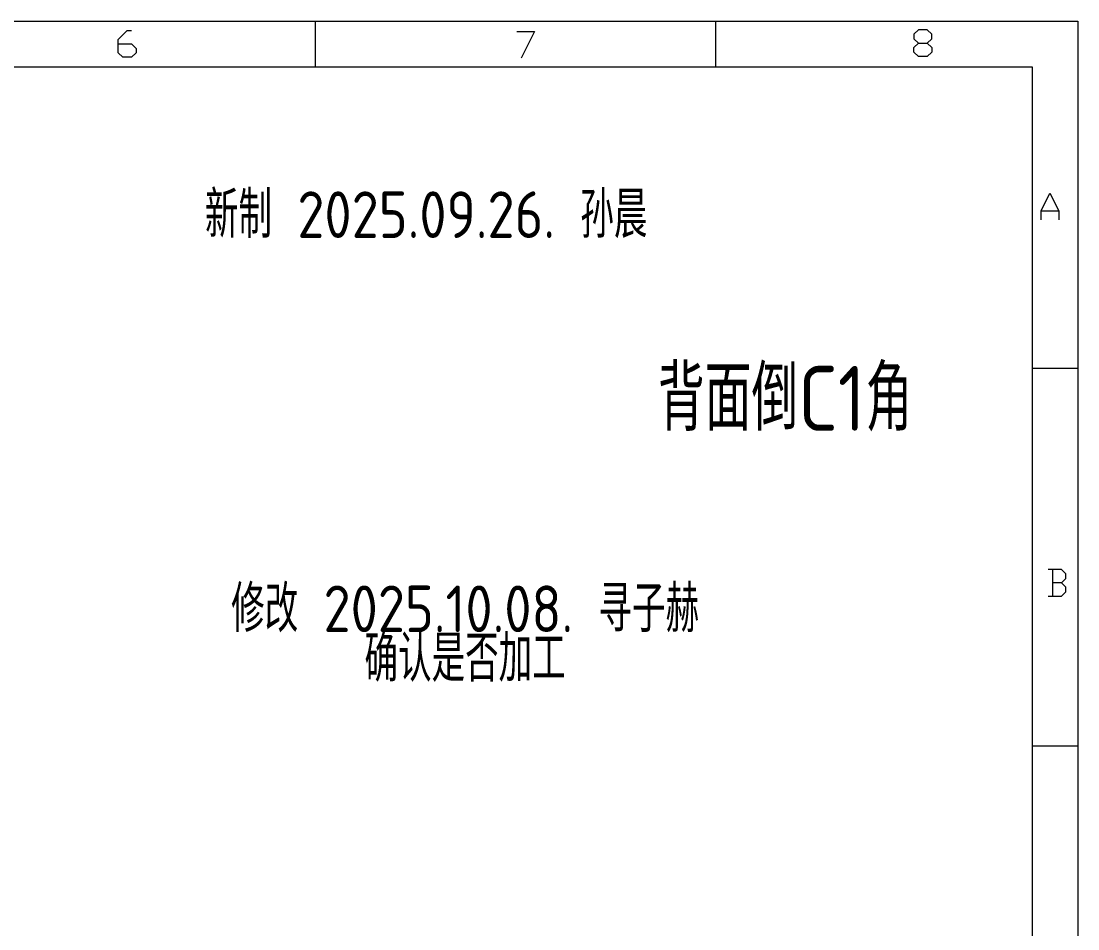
# Model space of a CAD drawing. Header units: millimetres. Extents: x 88508 to 142116, y -5268 to 20283.
# Drawn here: x 107129 to 107242.4, y -2491.7 to -2394.3 of the extents above; entities that cross this region are included whole.
import ezdxf
from ezdxf.enums import TextEntityAlignment as Align

# ---------------------------------------------------------------- set-up
doc = ezdxf.new("R2010")
doc.units = ezdxf.units.MM
for name, color, linetype in [('LB', 7, 'Continuous'), ('LB_P', 2, 'Continuous'), ('TEXT', 4, 'Continuous')]:
    doc.layers.add(name, color=color, linetype=linetype)
doc.styles.add('gbenor', font='gbenor.shx', dxfattribs={"bigfont": 'gbcbig.shx'})
doc.styles.add('GBENOR_', font='gbenor.shx', dxfattribs={"bigfont": 'gbcbig'})
doc.styles.add('TXT', font='txt.shx', dxfattribs={"width": 0.8, "bigfont": 'ctxt.shx'})

# ---------------------------------------------------------------- blocks, each defined once
blk = doc.blocks.new('U40')
at = {"color": 254, "lineweight": 18}
for p, q in [((0, 1783.49), (2530.21, 1783.49)), ((1913.09, 1783.49), (1913.09, 1746.46)), ((2237.08, 1783.49), (2237.08, 1746.46)), ((2530.21, 1783.49), (2530.21, 0)), ((37.03, 1746.46), (2493.18, 1746.46)), ((2493.18, 1746.46), (2493.18, 37.03)), ((2493.18, 1502.7), (2530.21, 1502.7)), ((2493.18, 1197.22), (2530.21, 1197.22))]:
    blk.add_line(p, q, dxfattribs=at)
at = {"color": 92, "lineweight": 18}
for points in [[(1753.93, 1765.07), (1764.72, 1765.07), (1768.32, 1761.47), (1768.32, 1757.87), (1764.72, 1754.27), (1757.53, 1754.27), (1753.93, 1757.87), (1753.93, 1768.67), (1761.12, 1775.87), (1764.72, 1775.87)], [(2076.24, 1775.18), (2090.63, 1775.18), (2079.84, 1753.58)], [(2408.43, 1765.67), (2412.02, 1762.07), (2412.02, 1758.47), (2408.43, 1754.87), (2401.23, 1754.87), (2397.64, 1758.47), (2397.64, 1762.07), (2401.23, 1765.67), (2408.43, 1765.67), (2412.02, 1769.27), (2412.02, 1772.87), (2408.43, 1776.47), (2401.23, 1776.47), (2397.64, 1772.87), (2397.64, 1769.27), (2401.23, 1765.67)], [(2500.44, 1622.77), (2500.44, 1629.97), (2507.63, 1644.37), (2514.83, 1629.97), (2514.83, 1622.77)], [(2500.44, 1629.97), (2514.83, 1629.97)], [(2516.93, 1329.01), (2520.53, 1332.61), (2520.53, 1336.21), (2516.93, 1339.81), (2506.14, 1339.81)], [(2509.74, 1339.81), (2509.74, 1318.21)], [(2506.14, 1318.21), (2516.93, 1318.21), (2520.53, 1321.81), (2520.53, 1325.41), (2516.93, 1329.01), (2509.74, 1329.01)]]:
    blk.add_lwpolyline(points, dxfattribs=at)
at = {"lineweight": 18, "style": 'GBENOR_'}
blk.add_attdef('文档路径', (2125.95, 386.89), '', height=17.76, dxfattribs=at)
at = {"lineweight": 20, "style": 'TXT'}
for tag, height, p in [('18-**-**', 16.35, (1866.64, 256.17)), ('客户名称', 16.13, (1741.09, 133.98, 0)), ('料厚:', 16.13, (1741.26, 93.16, 0))]:
    blk.add_attdef(tag, text='', height=height, dxfattribs=at).set_placement(p, align=Align.MIDDLE)
for tag, p, height in [('88888', (1850.91, 207.46), 14.86), ('材质:', (1691.18, 167.99, 0), 16.13), ('核准', (1869.36, 127.52, 0), 16.13), ('设计', (1868.77, 88.3, 0), 16.13), ('绘图', (1868.24, 49.08, 0), 16.13)]:
    blk.add_attdef(tag, p, '', height=height, dxfattribs=at)
for tag, p, height, width in [('3', (2234.72, 206.9), 15.83, 0.7), ('4', (2234.72, 167.41), 15.83, 0.7), ('核准日期', (2041.07, 124.18, 0), 16.13, 0.68), ('设计日期', (2041.07, 84.45, 0), 16.13, 0.68), ('1', (2251.89, 85.86), 14.61, 0.7), ('绘图日期', (2040.91, 46.43, 0), 16.13, 0.68), ('2', (2234.96, 49.23), 14.61, 0.7)]:
    blk.add_attdef(tag, p, '', height=height, dxfattribs=dict(at, width=width))

msp = doc.modelspace()

# ---------------------------------------------------------------- block references
at = {"lineweight": 5, "ltscale": 3, "xscale": 0.1326340012424916, "yscale": 0.1326340012424916, "zscale": 0.1326340012424916}
msp.add_blockref('U40', (106906.807, -2630.808), dxfattribs=at)

# ---------------------------------------------------------------- texts
at = {"layer": 'LB', "color": 6, "lineweight": 5, "style": 'gbenor'}
msp.add_text('新制 2025.09.26. 孙晨', height=5, dxfattribs=at).set_placement((107172.473, -2414.768), align=Align.MIDDLE)
at = {"layer": 'LB_P', "color": 6, "lineweight": 5, "style": 'gbenor'}
for s, p in [('修改 2025.10.08. 寻子赫', (107176.652, -2457.074)), ('确认是否加工', (107176.652, -2462.392))]:
    msp.add_text(s, height=5, dxfattribs=at).set_placement(p, align=Align.MIDDLE)
at = {"layer": 'TEXT', "color": 4, "lineweight": 5, "style": 'gbenor'}
msp.add_text('背面倒C1角', height=6.9635, dxfattribs=at).set_placement((107197.344, -2438.225))

doc.saveas('drawing.dxf')
